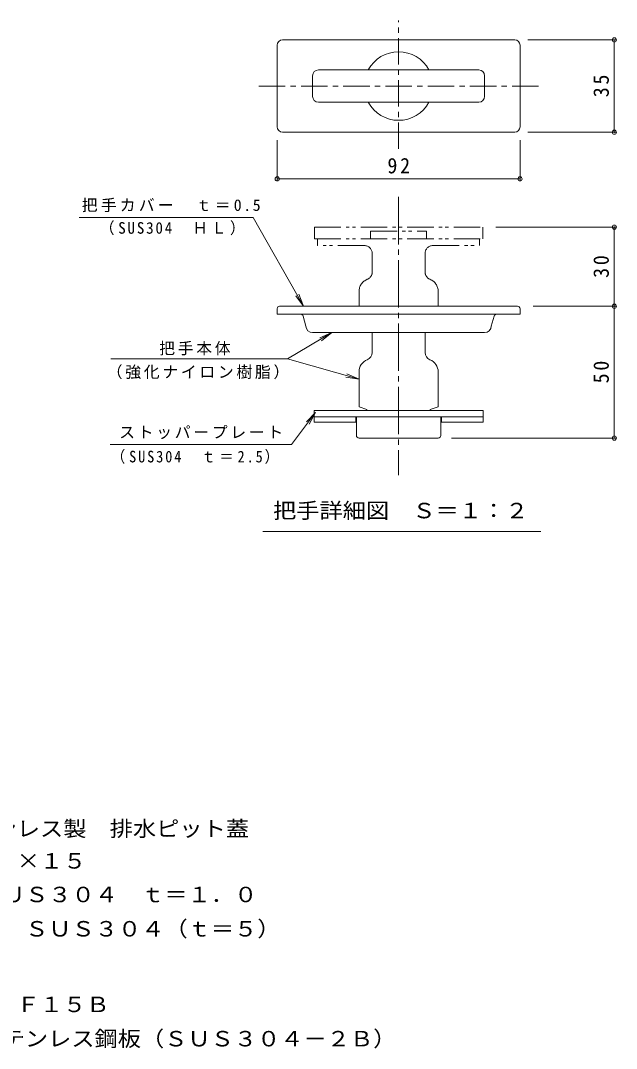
# Model space of a CAD drawing. Units: millimetres on the paper, enlarged 2 times, with parts at other scales. Extents: x -315 to 331, y -273 to 218.
# Drawn here: x 105.3 to 331.1, y -172.1 to 217.7 of the extents above; entities that cross this region are included whole.
import ezdxf
from ezdxf.enums import TextEntityAlignment as Align

# ---------------------------------------------------------------- set-up
doc = ezdxf.new("R2010")
doc.units = ezdxf.units.MM
doc.header["$LTSCALE"] = 2
doc.header["$PDMODE"] = 32
doc.header["$PDSIZE"] = 1.6
for name, pattern in [('CHAIN1', [8, 5, -1, 1, -1]), ('CHAIN2', [12, 9, -1, 1, -1]), ('DOUBLE_CHAIN1', [8.8, 5, -1, 0.6, -0.6, 0.6, -1])]:
    doc.linetypes.add(name, pattern=pattern)
for name, color, linetype, lineweight in [('C-0', 3, 'Continuous', 9), ('C-4', 7, 'Continuous', 9), ('D-5', 7, 'Continuous', 9)]:
    doc.layers.add(name, color=color, linetype=linetype, lineweight=lineweight)
doc.styles.add('ＭＳ ゴシック', font='')
doc.styles.get('ＭＳ ゴシック').set_extended_font_data('MS Gothic')

msp = doc.modelspace()

# ---------------------------------------------------------------- linework, layer by layer
at = {"layer": 'C-0', "linetype": 'CHAIN1'}
for p, q in [((248.57, 169.05), (248.57, 217.685)), ((195.602, 192.85), (301.852, 192.85))]:
    msp.add_line(p, q, dxfattribs=at)
at = {"layer": 'C-0'}
for p, q in [((202.57, 177.35), (202.57, 208.35)), ((292.57, 210.35), (204.57, 210.35)), ((294.57, 177.35), (294.57, 208.35)), ((278.97, 198.95), (218.17, 198.95)), ((215.97, 188.95), (215.97, 196.75)), ((281.17, 188.95), (281.17, 196.75)), ((278.97, 186.75), (218.17, 186.75)), ((204.57, 175.35), (292.57, 175.35)), ((293.67, 109.351), (203.47, 109.351)), ((202.57, 108.451), (202.57, 106.351)), ((202.57, 106.351), (294.57, 106.351)), ((212.38, 105.628), (213.47, 101.851)), ((284.76, 105.628), (283.67, 101.851)), ((294.57, 108.451), (294.57, 106.351)), ((281.17, 99.351), (215.97, 99.351)), ((238.57, 91.851), (238.57, 99.351)), ((258.57, 91.851), (258.57, 99.351)), ((233.57, 84.451), (233.57, 71.251)), ((263.57, 84.435), (263.57, 71.251)), ((233.57, 71.251), (236.57, 70.151)), ((263.57, 71.251), (260.57, 70.151)), ((216.57, 69.851), (280.57, 69.851)), ((216.57, 69.851), (216.57, 65.351)), ((216.57, 67.351), (280.57, 67.351)), ((232.32, 67.351), (232.32, 65.351)), ((232.57, 60.351), (232.57, 67.351)), ((236.57, 70.151), (236.57, 69.851)), ((260.57, 70.151), (260.57, 69.851)), ((264.57, 60.351), (264.57, 67.351)), ((264.82, 67.351), (264.82, 65.351)), ((280.57, 69.851), (280.57, 65.351)), ((216.57, 65.351), (232.32, 65.351)), ((264.82, 65.351), (280.57, 65.351)), ((263.57, 59.351), (233.57, 59.351))]:
    msp.add_line(p, q, dxfattribs=at)
at = {"layer": 'C-0', "linetype": 'CHAIN2'}
msp.add_line((248.57, 150.82), (248.57, 45.234), dxfattribs=at)
at = {"layer": 'C-0', "linetype": 'DOUBLE_CHAIN1'}
for p, q in [((216.67, 139.351), (280.47, 139.351)), ((216.67, 139.351), (216.67, 134.851)), ((237.97, 137.851), (259.17, 137.851)), ((237.97, 137.851), (237.97, 134.851)), ((259.17, 137.851), (259.17, 134.851)), ((280.47, 139.351), (280.47, 134.851)), ((216.67, 134.851), (280.47, 134.851)), ((217.87, 134.851), (217.87, 132.351)), ((279.27, 134.851), (279.27, 132.351)), ((235.57, 132.351), (217.87, 132.351)), ((238.57, 122.351), (238.57, 129.351)), ((258.57, 122.351), (258.57, 129.351)), ((261.57, 132.351), (279.27, 132.351)), ((233.57, 114.951), (233.57, 109.351)), ((263.57, 114.934), (263.57, 109.351))]:
    msp.add_line(p, q, dxfattribs=at)
at = {"layer": 'C-0'}
for centre, radius, start, end in [((204.57, 208.35), 2, 90, 180), ((292.57, 208.35), 2, 0, 90), ((248.57, 192.85), 13, 27.9843, 152.0157), ((218.17, 196.75), 2.2, 90, 180), ((278.97, 196.75), 2.2, 0, 90), ((218.17, 188.95), 2.2, 180, 270), ((278.97, 188.95), 2.2, 270, 0), ((248.57, 192.85), 13, 207.9843, 332.0157), ((204.57, 177.35), 2, 180, 270), ((292.57, 177.35), 2, 270, 0), ((203.47, 108.451), 0.9, 90, 180), ((293.67, 108.451), 0.9, 0, 90), ((211.419, 105.351), 1, 16.1012, 90), ((285.721, 105.351), 1, 90, 163.8988), ((215.97, 101.851), 2.5, 180, 270), ((281.17, 101.851), 2.5, 270, 0), ((235.57, 91.851), 3, 292.02405, 0), ((261.57, 91.851), 3, 180, 247.97595), ((238.57, 84.435), 5, 112.02434, 180), ((258.57, 84.435), 5, 0, 67.97566), ((233.57, 60.351), 1, 180, 270), ((263.57, 60.351), 1, 270, 0)]:
    msp.add_arc(centre, radius, start, end, dxfattribs=at)
at = {"layer": 'C-0', "linetype": 'DOUBLE_CHAIN1'}
for centre, radius, start, end in [((235.57, 129.351), 3, 0, 90), ((261.57, 129.351), 3, 90, 180), ((235.57, 122.351), 3, 292.02405, 0), ((261.57, 122.351), 3, 180, 247.97595), ((238.57, 114.934), 5, 112.02371, 180), ((258.57, 114.934), 5, 0, 67.97629)]:
    msp.add_arc(centre, radius, start, end, dxfattribs=at)
at = {"layer": 'C-4'}
for p, q in [((297.57, 210.35), (330.91, 210.35)), ((330.31, 175.35), (330.31, 210.35)), ((202.57, 172.35), (202.57, 157.049)), ((294.57, 172.35), (294.57, 157.049)), ((297.57, 175.35), (330.91, 175.35)), ((202.57, 157.649), (294.57, 157.649)), ((127.529, 143.061), (193.508, 143.061)), ((285.47, 139.351), (330.91, 139.351)), ((330.31, 59.351), (330.31, 139.351)), ((212.585, 109.351), (210.711, 113.986)), ((299.57, 109.351), (330.91, 109.351)), ((223.301, 99.351), (218.699, 97.398)), ((139.553, 89.409), (206.419, 89.409)), ((233.57, 81.756), (228.976, 83.729)), ((217.116, 69.029), (213.605, 65.469)), ((268.57, 59.351), (330.91, 59.351)), ((139.294, 56.882), (207.928, 56.882)), ((302.427, 23.975), (197.131, 23.975))]:
    msp.add_line(p, q, dxfattribs=at)
for points in [[(193.508, 143.061), (212.585, 109.351), (209.575, 113.344)], [(206.419, 89.409), (223.301, 99.351), (219.361, 96.273)], [(206.419, 89.409), (233.57, 81.756), (228.622, 82.472)], [(207.928, 56.882), (217.116, 69.029), (214.646, 64.681)]]:
    msp.add_lwpolyline(points, dxfattribs=at)
for p in [(330.31, 210.35), (330.31, 175.35), (202.57, 157.649), (294.57, 157.649), (330.31, 139.351), (330.31, 109.351), (330.31, 59.351)]:
    msp.add_point(p, dxfattribs=at)

# ---------------------------------------------------------------- texts
at = {"layer": 'C-4', "color": 2, "style": 'ＭＳ ゴシック', "width": 1.1}
msp.add_text('把手詳細図\u3000Ｓ＝１：２', height=5.865, dxfattribs=at).set_placement((200.982, 27.17), align=Align.BOTTOM_LEFT)
at = {"layer": 'C-4', "color": 2, "char_height": 5.865, "attachment_point": 7, "rotation": 90, "style": 'ＭＳ ゴシック'}
for s, insert in [('\\T1.27;\\W0.95;35', (328.31, 188.6)), ('\\T1.27;\\W0.95;30', (328.31, 120.101)), ('\\T1.27;\\W0.95;50', (328.31, 80.101))]:
    msp.add_mtext(s, dxfattribs=dict(at, insert=insert))
at = {"layer": 'C-4', "color": 2, "insert": (244.32, 159.649), "char_height": 5.865, "attachment_point": 7, "style": 'ＭＳ ゴシック'}
msp.add_mtext('\\T1.27;\\W0.95;92', dxfattribs=at)
at = {"layer": 'C-4', "char_height": 4.399, "attachment_point": 7, "style": 'ＭＳ ゴシック'}
for s, insert in [('\\T1.2;把手カバー\u3000ｔ＝0.5', (128.493, 145.014)), ('\\T1.24;\\W0.95;（SUS304\u3000ＨＬ）', (135.242, 136.276)), ('\\T1.17;把手本体', (157.842, 90.718)), ('\\T1.17;（強化ナイロン樹脂）', (137.963, 81.674)), ('\\T1.17;ストッパープレート', (142.668, 58.937)), ('\\T1.27;\\W0.9;（SUS304\u3000ｔ＝2.5）', (139.587, 49.56))]:
    msp.add_mtext(s, dxfattribs=dict(at, insert=insert))
at = {"layer": 'D-5', "color": 2, "style": 'ＭＳ ゴシック', "width": 1.1}
for s, p in [('樹脂タイル用\u3000ステンレス製\u3000排水ピット蓋', (15.881, -93.447)), ('ＳＥ\u3000４００×６００×１５', (15.881, -105.668)), ('材質：目地部\u3000ＳＵＳ３０４\u3000ｔ＝１．０', (27.824, -118.412)), ('\u3000\u3000\u3000プレート部\u3000ＳＵＳ３０４（ｔ＝５）', (27.824, -131.412)), ('ステンレス製受枠\u3000ＳＦ１５Ｂ', (15.792, -160.089)), ('材質：冷間圧延ステンレス鋼板（ＳＵＳ３０４－２Ｂ）', (27.734, -173.089))]:
    msp.add_text(s, height=5.865, dxfattribs=at).set_placement(p, align=Align.BOTTOM_LEFT)

doc.saveas('drawing.dxf')
